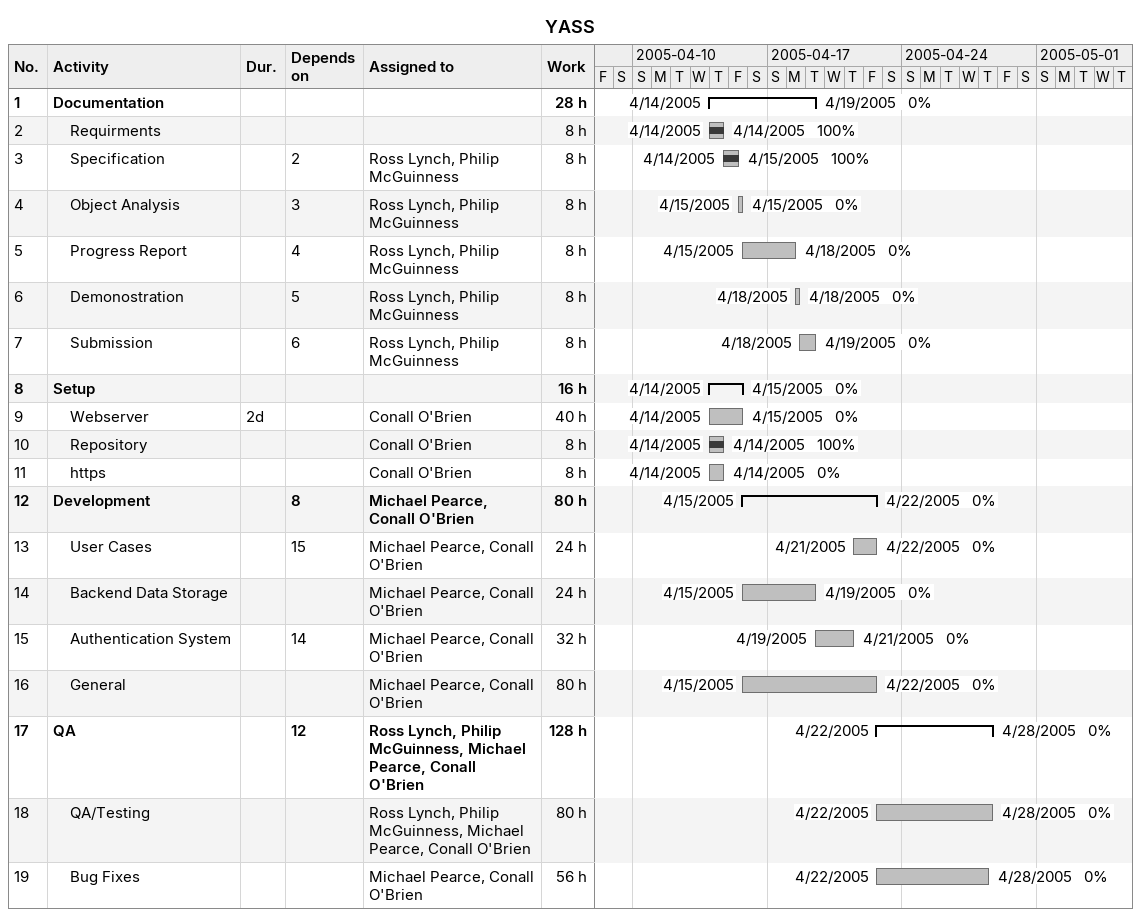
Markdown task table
YASS

| ID | Level | Task | Duration | Start | Finish | Predecessors | Resources | % complete | Work (h) |
|---|---|---|---|---|---|---|---|---|---|
| 1 | 1 | **Documentation** |  | 2005-04-14 | 2005-04-19 |  |  | 0 | 28 |
| 2 | 2 | Requirments |  | 2005-04-14 | 2005-04-14 |  |  | 100 | 8 |
| 3 | 2 | Specification |  | 2005-04-14 | 2005-04-15 | 2 | Ross Lynch, Philip McGuinness | 100 | 8 |
| 4 | 2 | Object Analysis |  | 2005-04-15 | 2005-04-15 | 3 | Ross Lynch, Philip McGuinness | 0 | 8 |
| 5 | 2 | Progress Report |  | 2005-04-15 | 2005-04-18 | 4 | Ross Lynch, Philip McGuinness | 0 | 8 |
| 6 | 2 | Demonostration |  | 2005-04-18 | 2005-04-18 | 5 | Ross Lynch, Philip McGuinness | 0 | 8 |
| 7 | 2 | Submission |  | 2005-04-18 | 2005-04-19 | 6 | Ross Lynch, Philip McGuinness | 0 | 8 |
| 8 | 1 | **Setup** |  | 2005-04-14 | 2005-04-15 |  |  | 0 | 16 |
| 9 | 2 | Webserver | 2d | 2005-04-14 | 2005-04-15 |  | Conall O'Brien | 0 | 40 |
| 10 | 2 | Repository |  | 2005-04-14 | 2005-04-14 |  | Conall O'Brien | 100 | 8 |
| 11 | 2 | https |  | 2005-04-14 | 2005-04-14 |  | Conall O'Brien | 0 | 8 |
| 12 | 1 | **Development** |  | 2005-04-15 | 2005-04-22 | 8 | Michael Pearce, Conall O'Brien | 0 | 80 |
| 13 | 2 | User Cases |  | 2005-04-21 | 2005-04-22 | 15 | Michael Pearce, Conall O'Brien | 0 | 24 |
| 14 | 2 | Backend Data Storage |  | 2005-04-15 | 2005-04-19 |  | Michael Pearce, Conall O'Brien | 0 | 24 |
| 15 | 2 | Authentication System |  | 2005-04-19 | 2005-04-21 | 14 | Michael Pearce, Conall O'Brien | 0 | 32 |
| 16 | 2 | General |  | 2005-04-15 | 2005-04-22 |  | Michael Pearce, Conall O'Brien | 0 | 80 |
| 17 | 1 | **QA** |  | 2005-04-22 | 2005-04-28 | 12 | Ross Lynch, Philip McGuinness, Michael Pearce, Conall O'Brien | 0 | 128 |
| 18 | 2 | QA/Testing |  | 2005-04-22 | 2005-04-28 |  | Ross Lynch, Philip McGuinness, Michael Pearce, Conall O'Brien | 0 | 80 |
| 19 | 2 | Bug Fixes |  | 2005-04-22 | 2005-04-28 |  | Michael Pearce, Conall O'Brien | 0 | 56 |
